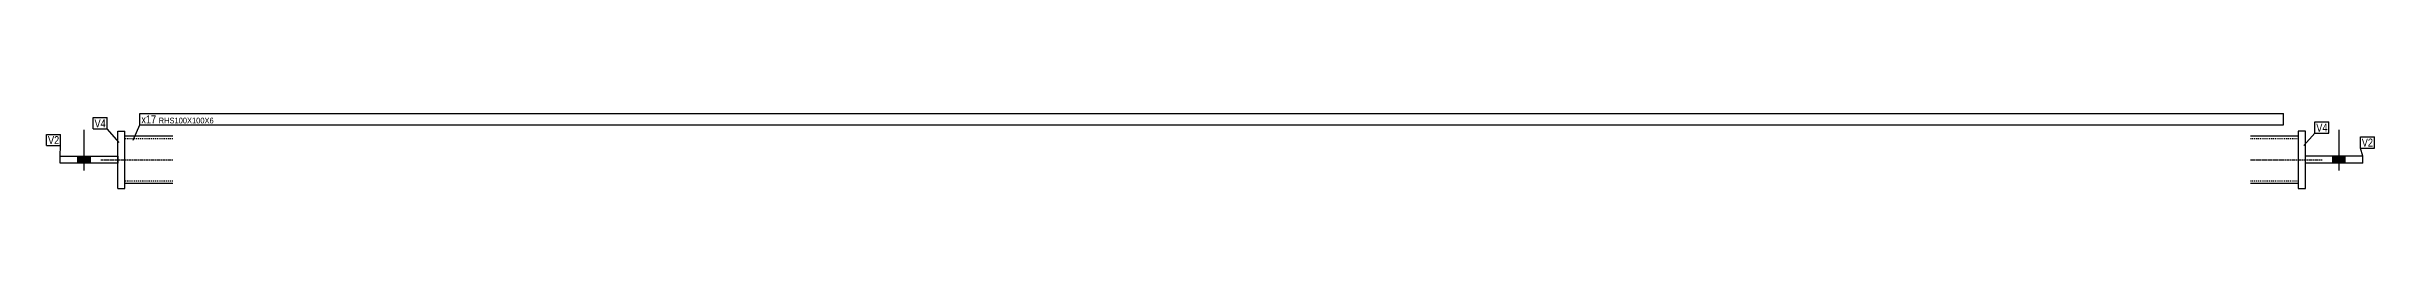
# Model space of a CAD drawing. Header units: millimetres. Extents: x 8 to 15392, y 12 to 396.
# Drawn here: x 10532 to 15392, y 12 to 168 of the extents above; entities that cross this region are included whole.
import ezdxf

# ---------------------------------------------------------------- set-up
doc = ezdxf.new("R2010")
doc.units = ezdxf.units.MM
doc.linetypes.add('DXK_LINE_DOT2', pattern=[3.9198, 1.9599, -1.9599])
doc.linetypes.add('DXK_LINE_DOT3', pattern=[5.9187, 2.979, -0.9799, 0.9799, -0.9799])
doc.layers.add('STÅL', color=7, linetype='Continuous')
doc.layers.add('TEKST', color=7, linetype='Continuous')
doc.styles.add('Arial Narrow', font='ARIALN.TTF', dxfattribs={"height": 0.2})

msp = doc.modelspace()

# ---------------------------------------------------------------- hatches: boundary and pattern name
at = {"layer": 'STÅL', "linetype": 'Continuous'}
for points in [[(10597.7, 64.5), (10623.7, 64.5), (10623.7, 79.5), (10597.7, 79.5)], [(10597.7, 64.5), (10623.7, 64.5), (10623.7, 79.5), (10597.7, 79.5)], [(15331.4, 79.5), (15305.4, 79.5), (15305.4, 64.5), (15331.4, 64.5)], [(15331.4, 79.5), (15305.4, 79.5), (15305.4, 64.5), (15331.4, 64.5)]]:
    msp.add_hatch(color=96, dxfattribs=at).paths.add_polyline_path(points)

# ---------------------------------------------------------------- linework, layer by layer
at = {"layer": 'STÅL', "color": 96, "linetype": 'Continuous'}
for p, q in [((10610.7, 49.5), (10610.7, 134.5)), ((10610.7, 49.5), (10610.7, 134.5)), ((15318.4, 49.5), (15318.4, 134.5)), ((15318.4, 49.5), (15318.4, 134.5)), ((10597.7, 64.5), (10597.7, 79.5)), ((10597.7, 64.5), (10597.7, 79.5)), ((10623.7, 64.5), (10623.7, 79.5)), ((10623.7, 64.5), (10623.7, 79.5)), ((15305.4, 64.5), (15305.4, 79.5)), ((15305.4, 64.5), (15305.4, 79.5)), ((15331.4, 64.5), (15331.4, 79.5)), ((15331.4, 64.5), (15331.4, 79.5))]:
    msp.add_line(p, q, dxfattribs=at)
at = {"layer": 'STÅL', "color": 2, "linetype": 'Continuous'}
for p, q in [((10680.7, 12), (10680.7, 132)), ((10680.7, 132), (10695.7, 132)), ((10695.7, 12), (10695.7, 132)), ((10695.7, 122), (10795.7, 122)), ((15133.4, 122), (15233.4, 122)), ((15248.4, 132), (15233.4, 132)), ((15233.4, 132), (15233.4, 12)), ((15248.4, 12), (15248.4, 132)), ((10560.7, 64.5), (10560.7, 79.5)), ((10560.7, 79.5), (10680.7, 79.5)), ((10680.7, 64.5), (10560.7, 64.5)), ((10680.7, 79.5), (10680.7, 64.5)), ((15368.4, 79.5), (15248.4, 79.5)), ((15248.4, 64.5), (15248.4, 79.5)), ((15368.4, 64.5), (15248.4, 64.5)), ((15368.4, 64.5), (15368.4, 79.5)), ((10680.7, 12), (10695.7, 12)), ((10795.7, 22), (10695.7, 22)), ((15233.4, 22), (15133.4, 22)), ((15233.4, 12), (15248.4, 12))]:
    msp.add_line(p, q, dxfattribs=at)
at = {"layer": 'STÅL', "color": 7, "linetype": 'DXK_LINE_DOT2'}
for p, q in [((10695.7, 22), (10695.7, 122)), ((10795.7, 116), (10695.7, 116)), ((15233.4, 116), (15133.4, 116)), ((15233.4, 122), (15233.4, 22)), ((10695.7, 28), (10795.7, 28)), ((15133.4, 28), (15233.4, 28))]:
    msp.add_line(p, q, dxfattribs=at)
at = {"layer": 'STÅL', "color": 7, "linetype": 'DXK_LINE_DOT3'}
for p, q in [((10645.7, 72), (10795.7, 72)), ((15133.4, 72), (15283.4, 72))]:
    msp.add_line(p, q, dxfattribs=at)

# ---------------------------------------------------------------- wipeouts: each hides what was drawn before it
at = {"color": 0}
for points in [[(10761.1, 148), (10761.1, 165.5), (10730.1, 165.5), (10730.1, 148)], [(10558.6, 104.6), (10558.6, 122.1), (10535.2, 122.1), (10535.2, 104.6)]]:
    msp.add_wipeout(points, dxfattribs=at).dxf.layer = 'TEKST'

# ---------------------------------------------------------------- next in the draw order: wipeouts: each hides what was drawn before it
for points in [[(10655.7, 139.6), (10655.7, 157.1), (10632.3, 157.1), (10632.3, 139.6)], [(10761.1, 148), (10761.1, 165.5), (10730.1, 165.5), (10730.1, 148)], [(15294.3, 130.5), (15294.3, 148), (15270.9, 148), (15270.9, 130.5)], [(10558.6, 104.6), (10558.6, 122.1), (10535.2, 122.1), (10535.2, 104.6)], [(15389.3, 99.5), (15389.3, 117), (15365.9, 117), (15365.9, 99.5)]]:
    msp.add_wipeout(points, dxfattribs=at).dxf.layer = 'TEKST'

# ---------------------------------------------------------------- next in the draw order: linework, layer by layer
at = {"layer": 'TEKST', "color": 7, "linetype": 'Continuous'}
for p, q in [((10727.1, 145), (10727.1, 168.5)), ((10532.2, 125.1), (10561.6, 125.1)), ((10532.2, 101.6), (10532.2, 125.1)), ((10532.2, 101.6), (10561.6, 101.6)), ((10560.7, 79.5), (10561.6, 101.6)), ((10561.6, 101.6), (10561.6, 125.1)), ((10713.1, 113.1), (10727.1, 145))]:
    msp.add_line(p, q, dxfattribs=at)

# ---------------------------------------------------------------- next in the draw order: texts
at = {"layer": 'TEKST', "color": 3, "style": 'Arial Narrow'}
msp.add_text('V2', height=16.7, dxfattribs=at).set_placement((10535.2, 104.6))

# ---------------------------------------------------------------- next in the draw order: wipeouts: each hides what was drawn before it
at = {"color": 0}
for points in [[(10655.7, 139.6), (10655.7, 157.1), (10632.3, 157.1), (10632.3, 139.6)], [(15199.5, 148), (15199.5, 160.5), (10766.3, 160.5), (10766.3, 148)], [(15294.3, 130.5), (15294.3, 148), (15270.9, 148), (15270.9, 130.5)], [(15389.3, 99.5), (15389.3, 117), (15365.9, 117), (15365.9, 99.5)]]:
    msp.add_wipeout(points, dxfattribs=at).dxf.layer = 'TEKST'

# ---------------------------------------------------------------- next in the draw order: linework, layer by layer
at = {"layer": 'TEKST', "color": 7, "linetype": 'Continuous'}
for p, q in [((10629.3, 160.1), (10658.7, 160.1)), ((10629.3, 136.6), (10629.3, 160.1)), ((10658.7, 136.6), (10658.7, 160.1)), ((15267.9, 151), (15297.3, 151)), ((15267.9, 127.5), (15267.9, 151)), ((15297.3, 127.5), (15297.3, 151)), ((10629.3, 136.6), (10658.7, 136.6)), ((10684, 107.7), (10658.7, 136.6)), ((15244.8, 101.6), (15267.9, 127.5)), ((15267.9, 127.5), (15297.3, 127.5)), ((15362.9, 120), (15392.3, 120)), ((15362.9, 96.5), (15362.9, 120)), ((15392.3, 96.5), (15392.3, 120)), ((15368.4, 79.5), (15362.9, 96.5)), ((15362.9, 96.5), (15392.3, 96.5))]:
    msp.add_line(p, q, dxfattribs=at)

# ---------------------------------------------------------------- next in the draw order: texts
at = {"layer": 'TEKST', "color": 3, "style": 'Arial Narrow'}
for s, p in [('V4', (10632.3, 139.6)), ('V4', (15270.9, 130.5)), ('V2', (15365.9, 99.5))]:
    msp.add_text(s, height=16.7, dxfattribs=at).set_placement(p)

# ---------------------------------------------------------------- next in the draw order: wipeouts: each hides what was drawn before it
at = {"color": 0}
msp.add_wipeout([(15199.5, 148), (15199.5, 160.5), (10766.3, 160.5), (10766.3, 148)], dxfattribs=at).dxf.layer = 'TEKST'

# ---------------------------------------------------------------- next in the draw order: linework, layer by layer
at = {"layer": 'TEKST', "color": 7, "linetype": 'Continuous'}
for p, q in [((10727.1, 168.5), (15202.5, 168.5)), ((15202.5, 145), (15202.5, 168.5)), ((10727.1, 145), (15202.5, 145))]:
    msp.add_line(p, q, dxfattribs=at)

# ---------------------------------------------------------------- next in the draw order: texts
at = {"layer": 'TEKST', "color": 3, "style": 'Arial Narrow'}
for s, height, p in [('x17', 16.7, (10730.1, 148)), ('RHS100X100X6', 11.93, (10766.3, 148))]:
    msp.add_text(s, height=height, dxfattribs=at).set_placement(p)

doc.saveas('drawing.dxf')
